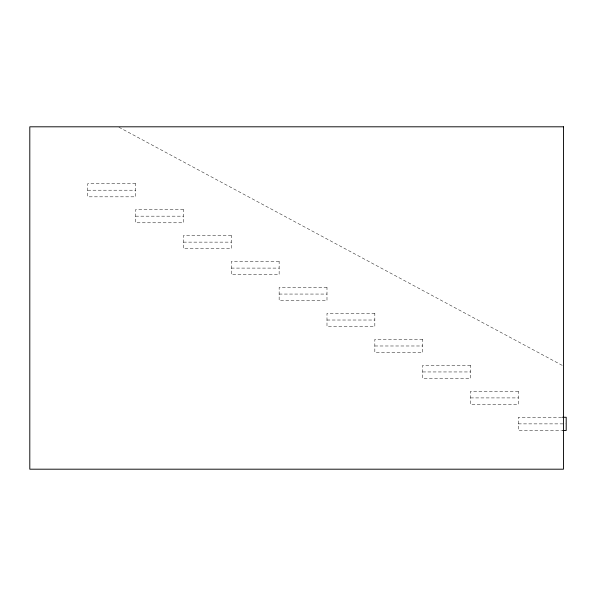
<?xml version="1.0" encoding="UTF-8"?>
<svg xmlns="http://www.w3.org/2000/svg" width="596" height="596" viewBox="0 0 596 596"><rect width="100%" height="100%" fill="white"/><g stroke="black" fill="none" stroke-linecap="round" stroke-linejoin="round"><path stroke-width="0.45" stroke-dasharray="2.98 2.23" d="M87.776 190.206L135.62 190.206M135.62 216.169L183.456 216.169M183.456 242.132L231.3 242.132M231.3 268.096L279.144 268.096M279.144 294.059L326.988 294.059M326.988 320.022L374.832 320.022M374.832 345.985L422.676 345.985M422.676 371.949L470.512 371.949M470.512 397.912L518.356 397.912M561.603 417.267L518.356 417.267L518.356 430.491L561.603 430.491M518.356 423.875L565.284 423.875M118.976 127.246L562.639 365.601M135.62 183.598L87.776 183.598L87.776 196.822L135.62 196.822L135.62 183.598M183.456 209.561L135.62 209.561L135.62 222.785L183.456 222.785L183.456 209.561M231.3 235.524L183.456 235.524L183.456 248.748L231.3 248.748L231.3 235.524M279.144 261.488L231.3 261.488L231.3 274.711L279.144 274.711L279.144 261.488M326.988 287.451L279.144 287.451L279.144 300.675L326.988 300.675L326.988 287.451M374.832 313.414L326.988 313.414L326.988 326.638L374.832 326.638L374.832 313.414M422.676 339.377L374.832 339.377L374.832 352.601L422.676 352.601L422.676 339.377M470.512 365.341L422.676 365.341L422.676 378.564L470.512 378.564L470.512 365.341M518.356 391.304L470.512 391.304L470.512 404.528L518.356 404.528L518.356 391.304"/><path stroke-width="0.89" d="M562.52 417.267L566.2 417.267L566.2 430.491L562.52 430.491M563.458 126.806L29.8 126.806L29.8 469.194L563.458 469.194L563.458 126.806"/></g></svg>
